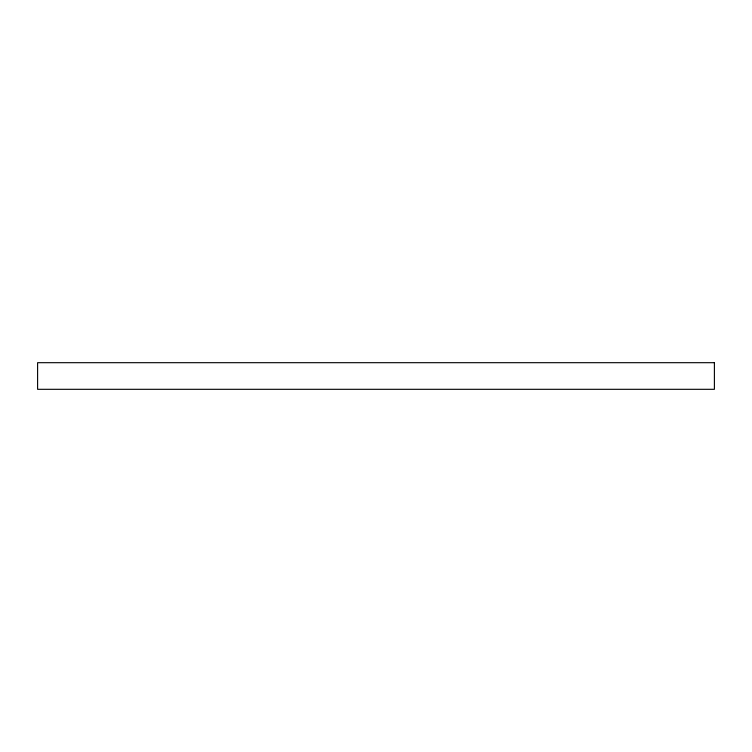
<?xml version="1.0" encoding="UTF-8"?>
<svg xmlns="http://www.w3.org/2000/svg" width="752" height="752" viewBox="0 0 752 752"><rect width="100%" height="100%" fill="white"/><g stroke="black" fill="none" stroke-linecap="round" stroke-linejoin="round"><path stroke-width="1.13" d="M714.4 362.69L37.6 362.69L37.6 389.31L714.4 389.31L714.4 362.69"/></g></svg>
